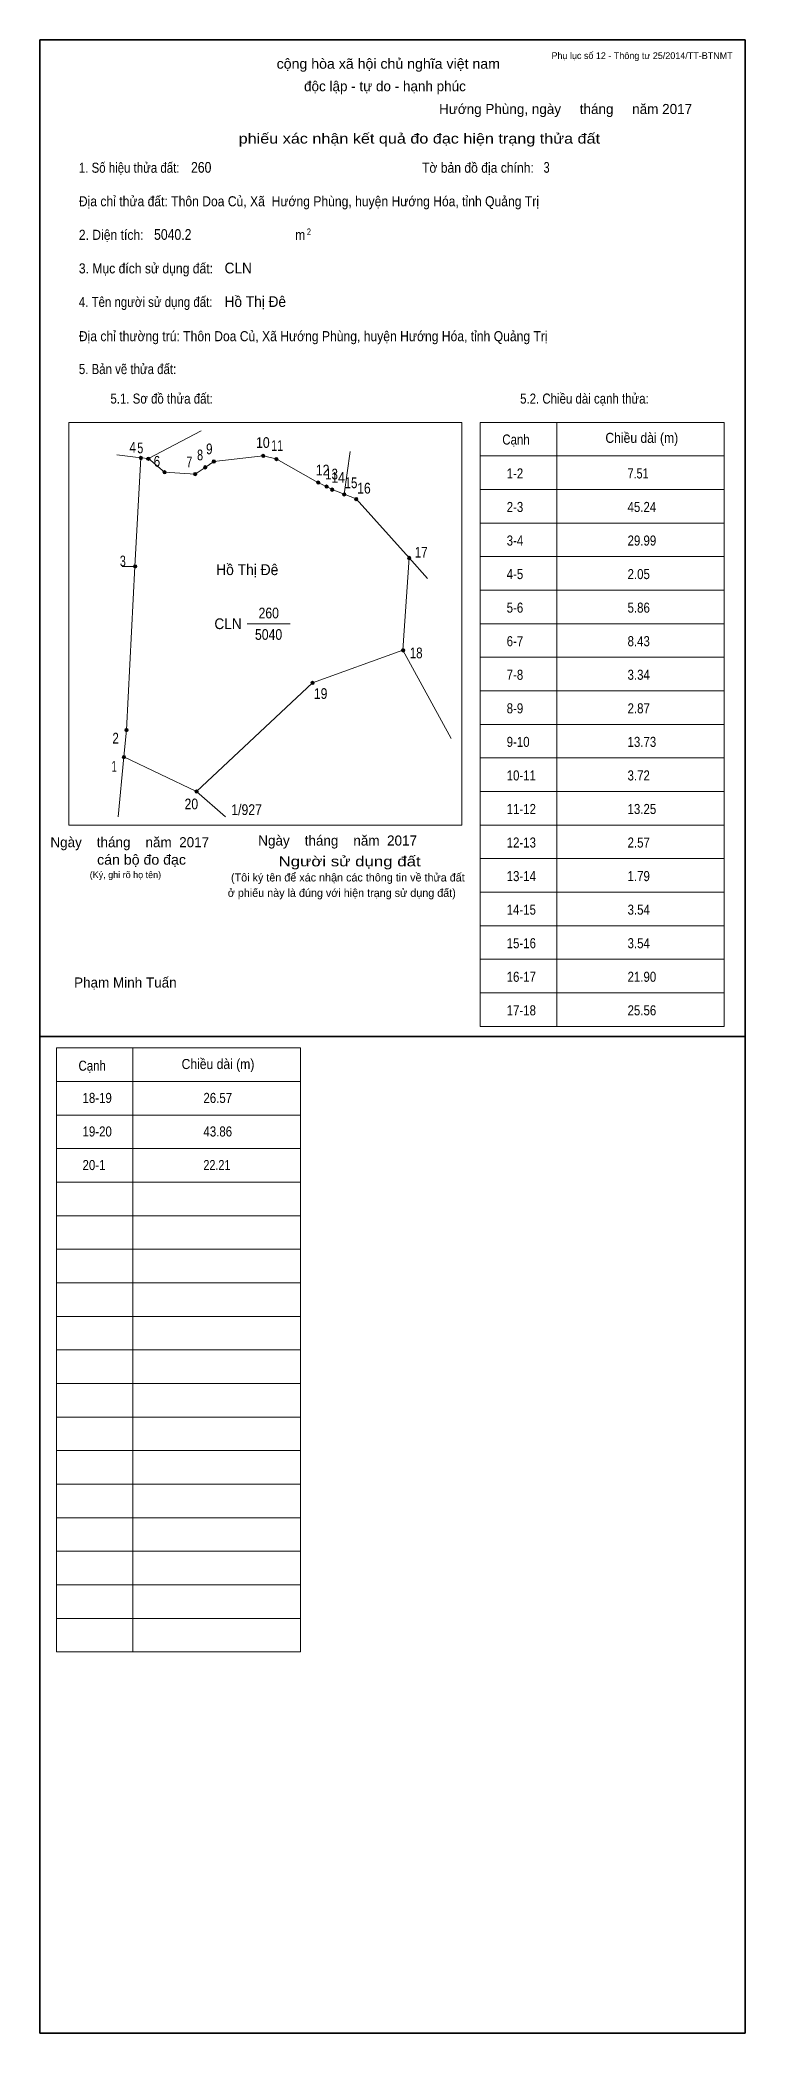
# Model space of a CAD drawing. Header units: centimetres. Extents: x 0 to 21, y -29.7 to 29.7.
import ezdxf
from ezdxf.enums import TextEntityAlignment as Align

# ---------------------------------------------------------------- set-up
doc = ezdxf.new("R2010")
doc.units = ezdxf.units.CM
doc.header["$LTSCALE"] = 0.12
for name, color, linetype in [('2', 7, 'Continuous'), ('30', 7, 'Continuous'), ('34', 7, 'Continuous')]:
    doc.layers.add(name, color=color, linetype=linetype)
for name, color, linetype, lineweight in [('32', 7, 'Continuous', 13), ('33', 7, 'Continuous', 13), ('6', 7, 'Continuous', 13), ('63', 7, 'Continuous', 13)]:
    doc.layers.add(name, color=color, linetype=linetype, lineweight=lineweight)

msp = doc.modelspace()

# ---------------------------------------------------------------- hatches: boundary and pattern name
at = {"layer": '32'}
for points in [[(3.0592, 17.2396, 1), (2.9592, 17.2396, 1)], [(3.2793, 17.2191, 1), (3.1793, 17.2191, 1)], [(6.7007, 17.3, 1), (6.6007, 17.3, 1)], [(7.0913, 17.2072, 1), (6.9913, 17.2072, 1)], [(3.7648, 16.8145, 1), (3.6648, 16.8145, 1)], [(4.6733, 16.7616, 1), (4.5733, 16.7616, 1)], [(4.9733, 16.9612, 1), (4.8733, 16.9612, 1)], [(5.229, 17.1349, 1), (5.129, 17.1349, 1)], [(8.3375, 16.5069, 1), (8.2375, 16.5069, 1)], [(8.5879, 16.3872, 1), (8.4879, 16.3872, 1)], [(8.7573, 16.2955, 1), (8.6573, 16.2955, 1)], [(9.1133, 16.1563, 1), (9.0133, 16.1563, 1)], [(9.4694, 16.0171, 1), (9.3694, 16.0171, 1)], [(11.049, 14.2594, 1), (10.949, 14.2594, 1)], [(2.8876, 14.008, 1), (2.7876, 14.008, 1)], [(10.8678, 11.508, 1), (10.7678, 11.508, 1)], [(8.1703, 10.5369, 1), (8.0703, 10.5369, 1)], [(2.6287, 9.1332, 1), (2.5287, 9.1332, 1)], [(2.5521, 8.3261, 1), (2.4521, 8.3261, 1)], [(4.7176, 7.3, 1), (4.6176, 7.3, 1)]]:
    msp.add_hatch(color=256, dxfattribs=at).paths.add_polyline_path(points)

# ---------------------------------------------------------------- linework, layer by layer
for centre in [(3.0092, 17.2396), (3.2293, 17.2191), (6.6507, 17.3), (7.0413, 17.2072), (3.7148, 16.8145), (4.6233, 16.7616), (4.9233, 16.9612), (5.179, 17.1349), (8.2875, 16.5069), (8.5379, 16.3872), (8.7073, 16.2955), (9.0633, 16.1563), (9.4194, 16.0171), (10.999, 14.2594), (2.8376, 14.008), (10.8178, 11.508), (8.1203, 10.5369), (2.5787, 9.1332), (2.5021, 8.3261), (4.6676, 7.3)]:
    msp.add_circle(centre, 0.05, dxfattribs=at)
at = {"layer": '33'}
msp.add_line((6.17, 12.3), (7.45, 12.3), dxfattribs=at)
at = {"layer": '6'}
for p, q in [((3.23, 17.22), (4.8, 18.05)), ((3.01, 17.24), (2.29, 17.33)), ((9.06, 16.16), (9.24, 17.43)), ((11.54, 13.65), (11, 14.26)), ((2.45, 14.01), (2.83, 14.01)), ((2.5, 8.33), (2.33, 6.55))]:
    msp.add_line(p, q, dxfattribs=at)
for points in [[(3.23, 17.22), (3.01, 17.24), (2.83, 14.01)], [(3.23, 17.22), (3.71, 16.82), (4.62, 16.76), (4.92, 16.96), (5.18, 17.14), (6.65, 17.3), (7.04, 17.21), (8.28, 16.51), (8.53, 16.39), (8.7, 16.3)], [(11, 14.26), (9.42, 16.02), (9.06, 16.16), (8.7, 16.3)], [(12.25, 8.88), (10.81, 11.51), (11, 14.26)], [(2.83, 14.01), (2.58, 9.14), (2.5, 8.33)], [(10.81, 11.51), (8.12, 10.54), (4.66, 7.3)], [(2.5, 8.33), (4.66, 7.3), (5.53, 6.55)]]:
    msp.add_lwpolyline(points, dxfattribs=at)
at = {"layer": '63'}
for p, q in [((0.86, 18.3), (12.56, 18.3)), ((0.86, 6.3), (0.86, 18.3)), ((12.56, 6.3), (12.56, 18.3)), ((13.11, 18.3), (20.38, 18.3)), ((13.11, 0.3), (13.11, 18.3)), ((15.39, 0.3), (15.39, 18.3)), ((20.38, 0.3), (20.38, 18.3)), ((13.11, 17.3), (20.38, 17.3)), ((13.11, 16.3), (20.38, 16.3)), ((13.11, 15.3), (20.38, 15.3)), ((13.11, 14.3), (20.38, 14.3)), ((13.11, 13.3), (20.38, 13.3)), ((13.11, 12.3), (20.38, 12.3)), ((13.11, 11.3), (20.38, 11.3)), ((13.11, 10.3), (20.38, 10.3)), ((13.11, 9.3), (20.38, 9.3)), ((13.11, 8.3), (20.38, 8.3)), ((13.11, 7.3), (20.38, 7.3)), ((0.86, 6.3), (12.56, 6.3)), ((13.11, 6.3), (20.38, 6.3)), ((13.11, 5.3), (20.38, 5.3)), ((13.11, 4.3), (20.38, 4.3)), ((13.11, 3.3), (20.38, 3.3)), ((13.11, 2.3), (20.38, 2.3)), ((13.11, 1.3), (20.38, 1.3)), ((13.11, 0.3), (20.38, 0.3)), ((0.49, -0.34), (7.76, -0.34)), ((0.49, -18.34), (0.49, -0.34)), ((2.77, -18.34), (2.77, -0.34)), ((7.76, -18.34), (7.76, -0.34)), ((0.49, -1.34), (7.76, -1.34)), ((0.49, -2.34), (7.76, -2.34)), ((0.49, -3.34), (7.76, -3.34)), ((0.49, -4.34), (7.76, -4.34)), ((0.49, -5.34), (7.76, -5.34)), ((0.49, -6.34), (7.76, -6.34)), ((0.49, -7.34), (7.76, -7.34)), ((0.49, -8.34), (7.76, -8.34)), ((0.49, -9.34), (7.76, -9.34)), ((0.49, -10.34), (7.76, -10.34)), ((0.49, -11.34), (7.76, -11.34)), ((0.49, -12.34), (7.76, -12.34)), ((0.49, -13.34), (7.76, -13.34)), ((0.49, -14.34), (7.76, -14.34)), ((0.49, -15.34), (7.76, -15.34)), ((0.49, -16.34), (7.76, -16.34)), ((0.49, -17.34), (7.76, -17.34)), ((0.49, -18.34), (7.76, -18.34))]:
    msp.add_line(p, q, dxfattribs=at)
at = {"layer": '63', "lineweight": 35}
for points in [[(0, 0), (0, 29.7), (21, 29.7), (21, 0)], [(0, -29.7), (0, 0), (21, 0), (21, -29.7)]]:
    msp.add_lwpolyline(points, close=True, dxfattribs=at)

# ---------------------------------------------------------------- texts
at = {"layer": '2', "width": 0.95}
msp.add_text('Hồ Thị Đê', height=0.3236, dxfattribs=at).set_placement((6.175, 13.75), align=Align.CENTER)
at = {"layer": '30'}
for s, height, width, p in [('1-2', 0.3, 0.85, (13.9, 16.63)), ('7.51', 0.3, 0.8, (17.5, 16.63)), ('2-3', 0.3, 0.85, (13.9, 15.63)), ('45.24', 0.3, 0.85, (17.5, 15.63)), ('3-4', 0.3, 0.85, (13.9, 14.63)), ('29.99', 0.3, 0.85, (17.5, 14.63)), ('4-5', 0.3, 0.85, (13.9, 13.63)), ('2.05', 0.3, 0.85, (17.5, 13.63)), ('5-6', 0.3, 0.85, (13.9, 12.63)), ('5.86', 0.3, 0.85, (17.5, 12.63)), ('6-7', 0.3, 0.85, (13.9, 11.63)), ('8.43', 0.3, 0.85, (17.5, 11.63)), ('7-8', 0.3, 0.85, (13.9, 10.63)), ('3.34', 0.3, 0.85, (17.5, 10.63)), ('8-9', 0.3, 0.85, (13.9, 9.63)), ('2.87', 0.3, 0.85, (17.5, 9.63)), ('9-10', 0.3, 0.85, (13.9, 8.63)), ('13.73', 0.3, 0.85, (17.5, 8.63)), ('10-11', 0.3, 0.85, (13.9, 7.63)), ('3.72', 0.3, 0.85, (17.5, 7.63)), ('1/927', 0.32, 0.85, (5.7, 6.6)), ('11-12', 0.3, 0.85, (13.9, 6.63)), ('13.25', 0.3, 0.85, (17.5, 6.63)), ('12-13', 0.3, 0.85, (13.9, 5.63)), ('2.57', 0.3, 0.85, (17.5, 5.63)), ('13-14', 0.3, 0.85, (13.9, 4.63)), ('1.79', 0.3, 0.85, (17.5, 4.63)), ('14-15', 0.3, 0.85, (13.9, 3.63)), ('3.54', 0.3, 0.85, (17.5, 3.63)), ('15-16', 0.3, 0.85, (13.9, 2.63)), ('3.54', 0.3, 0.85, (17.5, 2.63)), ('16-17', 0.3, 0.85, (13.9, 1.63)), ('21.90', 0.3, 0.85, (17.5, 1.63)), ('17-18', 0.3, 0.85, (13.9, 0.63)), ('25.56', 0.3, 0.85, (17.5, 0.63)), ('18-19', 0.3, 0.85, (1.27, -1.98)), ('26.57', 0.3, 0.85, (4.87, -1.98)), ('19-20', 0.3, 0.85, (1.27, -2.98)), ('43.86', 0.3, 0.85, (4.87, -2.98)), ('20-1', 0.3, 0.85, (1.27, -3.98)), ('22.21', 0.3, 0.8, (4.87, -3.98))]:
    msp.add_text(s, height=height, dxfattribs=dict(at, width=width)).set_placement(p)
at = {"layer": '32'}
for s, width, p in [('10', 0.85, (6.64, 17.54)), ('4', 0.8, (2.765, 17.4)), ('5', 0.75, (2.99, 17.38)), ('6', 0.8, (3.485, 16.98)), ('7', 0.75, (4.45, 16.96)), ('8', 0.75, (4.77, 17.17)), ('9', 0.8, (5.045, 17.35)), ('11', 0.75, (7.065, 17.45)), ('12', 0.85, (8.42, 16.72)), ('13', 0.8, (8.685, 16.6)), ('14', 0.85, (8.88, 16.5)), ('15', 0.8, (9.265, 16.34)), ('16', 0.85, (9.65, 16.18)), ('3', 0.75, (2.47, 14.01)), ('17', 0.8, (11.355, 14.27)), ('18', 0.8, (11.205, 11.27)), ('19', 0.85, (8.36, 10.06)), ('2', 0.8, (2.255, 8.73)), ('1', 0.65, (2.21, 7.89)), ('20', 0.85, (4.51, 6.77))]:
    msp.add_text(s, height=0.32, dxfattribs=dict(at, width=width)).set_placement(p, align=Align.CENTER)
at = {"layer": '33', "width": 0.85}
for s, p in [('260', (6.815, 12.46)), ('5040', (6.81, 11.82))]:
    msp.add_text(s, height=0.32, dxfattribs=at).set_placement(p, align=Align.CENTER)
at = {"layer": '33', "width": 0.95}
msp.add_text('CLN', height=0.32, dxfattribs=at).set_placement((6.01, 12.14), align=Align.RIGHT)
at = {"layer": '34'}
for s, width, p in [('260', 0.85, (4.5, 25.74)), ('3', 0.75, (15, 25.74)), ('5040.2', 0.85, (3.4, 23.74)), ('CLN', 0.95, (5.5, 22.74)), ('Hồ Thị Đê', 0.95, (5.5, 21.74))]:
    msp.add_text(s, height=0.32, dxfattribs=dict(at, width=width)).set_placement(p)
at = {"layer": '63', "width": 1.05}
msp.add_text('cộng hòa xã hội chủ nghĩa việt nam', height=0.3, dxfattribs=at).set_placement((10.375, 28.84), align=Align.CENTER)
at = {"layer": '63'}
for s, height, p in [('Phụ lục số 12 - Thông tư 25/2014/TT-BTNMT', 0.2, (20.63, 29.13)), ('Ngày    tháng    năm  2017', 0.3, (5.04, 5.64)), ('Ngày    tháng    năm  2017', 0.3, (11.23, 5.69)), ('(Ký, ghi rõ họ tên)', 0.2, (3.61, 4.72))]:
    msp.add_text(s, height=height, dxfattribs=at).set_placement(p, align=Align.RIGHT)
for s, height, p in [('độc lập - tự do - hạnh phúc', 0.3, (10.275, 28.17)), ('Hướng Phùng, ngày     tháng     năm 2017', 0.3, (15.655, 27.49)), ('(Tôi ký tên để xác nhận các thông tin về thửa đất ', 0.24, (9.215, 4.62)), ('ở phiếu này là đúng với hiện trạng sử dụng đất)', 0.24, (8.99, 4.16)), ('Phạm Minh Tuấn', 0.3, (2.545, 1.46))]:
    msp.add_text(s, height=height, dxfattribs=at).set_placement(p, align=Align.CENTER)
for s, width, p in [('phiếu xác nhận kết quả đo đạc hiện trạng thửa đất', 1.2, (16.68, 26.61)), ('cán bộ đo đạc', 1.05, (4.35, 5.12)), ('Người sử dụng đất', 1.25, (11.34, 5.07))]:
    msp.add_text(s, height=0.3, dxfattribs=dict(at, width=width)).set_placement(p, align=Align.RIGHT)
for s, height, width, p in [('1. Số hiệu thửa đất:', 0.3, 0.85, (1.16, 25.74)), ('Tờ bản đồ địa chính:', 0.3, 0.9, (11.38, 25.74)), ('Địa chỉ thửa đất: Thôn Doa Củ, Xã  Hướng Phùng, huyện Hướng Hóa, tỉnh Quảng Trị', 0.3, 0.9, (1.16, 24.74)), ('2. Diện tích:', 0.3, 0.9, (1.16, 23.74)), ('m', 0.3, 0.9, (7.6, 23.74)), ('2', 0.2, 0.8, (7.95, 23.88)), ('3. Mục đích sử dụng đất:', 0.3, 0.9, (1.16, 22.74)), ('4. Tên người sử dụng đất:', 0.3, 0.85, (1.16, 21.74)), ('Địa chỉ thường trú: Thôn Doa Củ, Xã Hướng Phùng, huyện Hướng Hóa, tỉnh Quảng Trị', 0.3, 0.9, (1.16, 20.72)), ('5. Bản vẽ thửa đất:', 0.3, 0.85, (1.16, 19.74)), ('5.1. Sơ đồ thửa đất:', 0.3, 0.85, (2.1, 18.86)), ('5.2. Chiều dài cạnh thửa:', 0.3, 0.85, (14.3, 18.86)), ('Cạnh', 0.3, 0.85, (13.77, 17.64)), ('Chiều dài (m)', 0.3, 0.9, (16.84, 17.69)), ('Cạnh', 0.3, 0.85, (1.15, -1.02)), ('Chiều dài (m)', 0.3, 0.9, (4.22, -0.97))]:
    msp.add_text(s, height=height, dxfattribs=dict(at, width=width)).set_placement(p)

doc.saveas('drawing.dxf')
